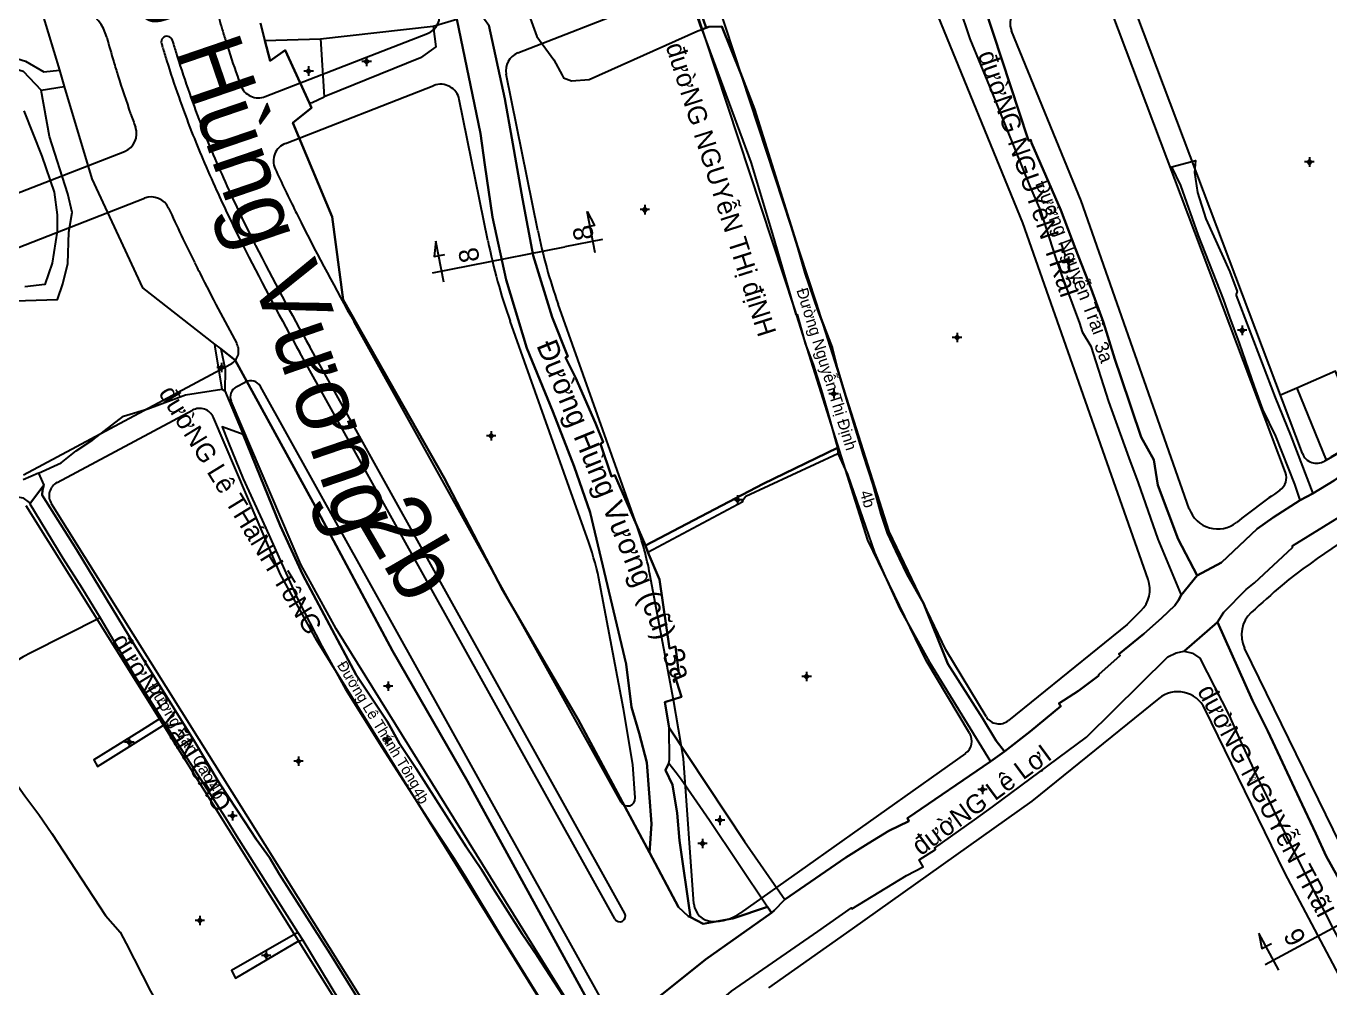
# Model space of a CAD drawing. Extents: x 548357 to 553331, y 1835329 to 1842351.
# Drawn here: x 551462.8 to 551808.4, y 1839200.3 to 1839455.2 of the extents above; entities that cross this region are included whole.
import ezdxf

# ---------------------------------------------------------------- set-up
doc = ezdxf.new("R2010")
doc.units = 0
for name, color, linetype in [('Level 1', 7, 'Continuous'), ('Level 10', 7, 'Continuous'), ('Level 11', 7, 'Continuous'), ('Level 2', 7, 'Continuous'), ('Level 27', 7, 'Continuous'), ('Level 30', 7, 'Continuous'), ('Level 4', 7, 'Continuous'), ('Level 5', 7, 'Continuous')]:
    doc.layers.add(name, color=color, linetype=linetype)

msp = doc.modelspace()

# ---------------------------------------------------------------- linework, layer by layer
at = {"layer": 'Level 1'}
msp.add_line((551768.91, 1839304.4), (551773.2, 1839309.65), dxfattribs=at)
for points in [[(551773.2, 1839309.65), (551768.13, 1839319.25), (551762.78, 1839333.56), (551761.71, 1839340.26), (551758.38, 1839346.29), (551752.91, 1839362.25), (551751.38, 1839366.95), (551748.32, 1839376.63), (551745.12, 1839385.58), (551740.93, 1839396.21), (551737.04, 1839406.44), (551729.29, 1839424.25), (551729.06, 1839425.06), (551728.59, 1839424.83), (551728.34, 1839425.44), (551709.95, 1839481.35), (551703.86, 1839475.55)], [(551703.86, 1839475.55), (551706.05, 1839472.39), (551707.45, 1839466.26), (551707.18, 1839465.28), (551706.95, 1839464.12), (551710.01, 1839460.55), (551712.89, 1839451.82), (551718.78, 1839437.7), (551728.77, 1839412.98), (551731.64, 1839406.26), (551735.53, 1839394.16), (551737.2, 1839389.34), (551742.03, 1839376.53), (551742.72, 1839374.22), (551745.03, 1839370.38), (551749.67, 1839355.76), (551755.08, 1839340.78), (551757.58, 1839334.17), (551762.74, 1839319.23), (551768.91, 1839304.4)], [(551611.52, 1839406.09), (551613.48, 1839402.42), (551610.7, 1839401.87)], [(551613.65, 1839395.16), (551611.52, 1839406.09)], [(551615.56, 1839398.63), (551605.62, 1839396.69)], [(551571.42, 1839398.27), (551570.99, 1839394.13), (551573.77, 1839394.68)], [(551573.55, 1839387.34), (551571.42, 1839398.27)], [(551580.42, 1839391.78), (551605.62, 1839396.69)], [(551570.49, 1839389.84), (551580.42, 1839391.78)], [(551800.07, 1839211.31), (551824.98, 1839224.7)], [(551794.82, 1839205.04), (551789.55, 1839214.84)], [(551789.55, 1839214.84), (551790.36, 1839210.76), (551792.86, 1839212.11)], [(551791.16, 1839206.51), (551800.07, 1839211.31)]]:
    msp.add_lwpolyline(points, dxfattribs=at)
at = {"layer": 'Level 10'}
for p, q in [((551524.93, 1839456.01), (551526.1, 1839451.41)), ((551540.84, 1839451.9), (551570.69, 1839455.22)), ((551570.69, 1839455.22), (551576.98, 1839457.1)), ((551641.92, 1839454.33), (551643.05, 1839454.76)), ((551526.1, 1839451.41), (551540.84, 1839451.9)), ((551540.84, 1839451.9), (551541.8, 1839436.51)), ((551471.63, 1839443.54), (551472.92, 1839439.23)), ((551466.76, 1839438.27), (551472.92, 1839439.23)), ((551512.77, 1839370.94), (551514.39, 1839369.68)), ((551514.68, 1839359.04), (551515.52, 1839358.58)), ((551515.52, 1839358.58), (551520.3, 1839347.03)), ((551677.89, 1839343.48), (551677.9, 1839341.96)), ((551466.06, 1839336.77), (551467.49, 1839333.56)), ((551463.8, 1839328.6), (551467.49, 1839333.56)), ((551800.5, 1839329.62), (551803.87, 1839331.33)), ((551626.94, 1839317.53), (551627.56, 1839315.79)), ((551768.91, 1839304.4), (551773.2, 1839309.65)), ((551769.73, 1839289.58), (551778.58, 1839297.25)), ((551498.63, 1839271.9), (551499.68, 1839270.24)), ((551718.41, 1839260.36), (551722.12, 1839262.98)), ((551659.33, 1839221.79), (551660.38, 1839220.23)), ((551534.81, 1839214.95), (551536.14, 1839212.95))]:
    msp.add_line(p, q, dxfattribs=at)
for points in [[(551465.34, 1839536.23), (551464.76, 1839532.45), (551461.81, 1839486.66), (551467.19, 1839458.39), (551471.63, 1839443.54)], [(551643.05, 1839454.76), (551636.48, 1839473.62), (551640.84, 1839474.52), (551647.28, 1839478.45), (551655.56, 1839482.37), (551661.25, 1839480.71), (551668.57, 1839466.78), (551673.76, 1839468.49), (551673.02, 1839471.24), (551673.39, 1839473.98), (551687.38, 1839476.65), (551701.89, 1839476.54), (551703.86, 1839475.55)], [(551703.86, 1839475.55), (551709.95, 1839481.35), (551728.34, 1839425.44), (551728.59, 1839424.83), (551729.06, 1839425.06), (551729.29, 1839424.25), (551737.04, 1839406.44), (551740.93, 1839396.21), (551745.12, 1839385.58), (551748.32, 1839376.63), (551751.38, 1839366.95), (551752.91, 1839362.25), (551758.38, 1839346.29), (551761.71, 1839340.26), (551762.78, 1839333.56), (551768.13, 1839319.25), (551773.2, 1839309.65)], [(551703.86, 1839475.55), (551706.05, 1839472.39), (551707.45, 1839466.26), (551707.18, 1839465.28), (551706.95, 1839464.12), (551710.01, 1839460.55), (551712.89, 1839451.82), (551718.78, 1839437.7), (551728.77, 1839412.98), (551731.64, 1839406.26), (551735.53, 1839394.16), (551737.2, 1839389.34), (551742.03, 1839376.53), (551742.72, 1839374.22), (551745.03, 1839370.38), (551749.67, 1839355.76), (551755.08, 1839340.78), (551757.58, 1839334.17), (551762.74, 1839319.23), (551768.91, 1839304.4)], [(551636.48, 1839473.62), (551643.05, 1839454.76), (551641.92, 1839454.33), (551654.87, 1839419.15), (551660.5, 1839400.38), (551666.78, 1839378.76), (551667.14, 1839378.79), (551669.3, 1839371.12), (551671.42, 1839365.56), (551673.51, 1839358.83), (551675.17, 1839353.12), (551677.89, 1839343.48), (551658.14, 1839333.91), (551626.94, 1839317.53), (551622.83, 1839327.13), (551618.84, 1839336.23), (551617.98, 1839335.84), (551615.04, 1839344.53), (551615.71, 1839344.92), (551613.72, 1839349.95), (551608.41, 1839362.11), (551605.81, 1839367.43), (551606.37, 1839367.68), (551602.25, 1839378.1), (551597.17, 1839394.4), (551594.4, 1839409.47), (551591.53, 1839425.55), (551591.53, 1839425.56), (551589.67, 1839435.99), (551585.41, 1839455.5)], [(551641.92, 1839454.33), (551635.22, 1839473.59), (551632.76, 1839473.78), (551610.27, 1839469.64), (551607.92, 1839468.88), (551606.03, 1839467.28), (551596.34, 1839460.41), (551596.08, 1839458.29), (551598.18, 1839452.44), (551602.68, 1839446.26), (551604.84, 1839442.2), (551605.26, 1839441.48), (551607.33, 1839440.72), (551612.04, 1839441.09), (551640.82, 1839453.95), (551641.92, 1839454.33)], [(551583.14, 1839458.67), (551585.41, 1839455.5), (551589.67, 1839435.99), (551591.53, 1839425.56), (551591.53, 1839425.55), (551594.4, 1839409.47), (551597.17, 1839394.4), (551602.25, 1839378.1), (551606.37, 1839367.68), (551605.81, 1839367.43), (551608.41, 1839362.11), (551613.72, 1839349.95), (551615.71, 1839344.92), (551615.04, 1839344.53), (551617.98, 1839335.84), (551618.84, 1839336.23), (551622.83, 1839327.13), (551626.94, 1839317.53)], [(551570.69, 1839455.22), (551571.44, 1839449.75), (551567.33, 1839446.85), (551545.98, 1839438.17), (551541.8, 1839436.51)], [(551627.99, 1839236.17), (551628.14, 1839237.31), (551628.57, 1839243.77), (551627.36, 1839260.05), (551625.27, 1839267.83), (551623.27, 1839274.68), (551621.84, 1839286.15), (551612.29, 1839326.34), (551608.03, 1839338.52), (551602.44, 1839353.1), (551595.54, 1839369.9), (551590.08, 1839387.95), (551586.38, 1839404.63), (551584.36, 1839418.49), (551583.27, 1839426.73), (551576.98, 1839457.1)], [(551641.92, 1839454.33), (551654.87, 1839419.15), (551660.5, 1839400.38), (551666.78, 1839378.76), (551667.14, 1839378.79), (551669.3, 1839371.12), (551671.42, 1839365.56), (551673.51, 1839358.83), (551675.17, 1839353.12), (551677.89, 1839343.48)], [(551643.05, 1839454.76), (551643.75, 1839455.04), (551647.24, 1839455.14), (551652.19, 1839442.87), (551655.87, 1839433.25), (551667.33, 1839396.56), (551669.27, 1839389.79), (551672.62, 1839379.98), (551676.41, 1839370.02), (551677.79, 1839364.67), (551684.71, 1839341.54), (551687.27, 1839333.68), (551689.41, 1839325.87), (551691.1, 1839320.84), (551693.28, 1839316.11), (551696.32, 1839309.84), (551700.62, 1839302.26), (551707.14, 1839286.17), (551716.31, 1839271.81), (551719.95, 1839265.83), (551722.12, 1839262.98)], [(551526.1, 1839451.41), (551527.46, 1839446.07), (551531.49, 1839448.84), (551537.92, 1839434.77)], [(551412.42, 1839427.36), (551423.26, 1839433.4), (551433.5, 1839443.54), (551437.48, 1839448.09), (551444.06, 1839450), (551455.32, 1839448.14), (551462.67, 1839445.92), (551467.52, 1839443.12), (551471.63, 1839443.54)], [(551412.42, 1839427.36), (551410.28, 1839424.12), (551403.31, 1839415.39), (551404.91, 1839412.88), (551407.2, 1839417.68), (551415.66, 1839424.86), (551423.92, 1839428.85), (551441.17, 1839445.68), (551446.18, 1839446.2), (551456.07, 1839445.07), (551462, 1839443.32), (551466.76, 1839438.27)], [(551459.81, 1839382.39), (551471.15, 1839382.75), (551472.51, 1839386.96), (551473.84, 1839392.33), (551474.11, 1839400.58), (551475.06, 1839405.8), (551473.85, 1839410.74), (551469.01, 1839425.95), (551466.76, 1839438.27)], [(551472.92, 1839439.23), (551480.26, 1839414.72), (551487.26, 1839399.53), (551493.65, 1839385.9), (551512.77, 1839370.94)], [(551537.92, 1839434.77), (551538.47, 1839433.57), (551533.46, 1839429.59), (551543.93, 1839404.69), (551546.85, 1839382.66), (551573.59, 1839335.46), (551589.14, 1839305.68), (551609.11, 1839271.46), (551627.99, 1839236.17)], [(551537.92, 1839434.77), (551538.66, 1839435), (551541.8, 1839436.51)], [(551462.21, 1839432.74), (551466.94, 1839420.78), (551470.29, 1839411.25), (551471.06, 1839405.23), (551471.04, 1839400.92), (551469.76, 1839392.42), (551467.77, 1839386.78), (551462.43, 1839386.12)], [(551800.5, 1839329.62), (551799.06, 1839333.81), (551794.07, 1839346.52), (551790.54, 1839353.64), (551788.35, 1839359.74), (551784.42, 1839371.18), (551781.82, 1839378.13), (551780.14, 1839382.82), (551773.52, 1839399.77), (551768.87, 1839412.98), (551766.49, 1839417.96), (551772.72, 1839419.57), (551772.48, 1839416.46), (551773.23, 1839411.1), (551775.51, 1839404.18), (551781.8, 1839390.07), (551783.81, 1839384.93), (551783.55, 1839384.15), (551783.54, 1839383.79), (551793.85, 1839356.76), (551797.9, 1839346.85), (551803.87, 1839331.33)], [(551512.77, 1839370.94), (551512.86, 1839370.2), (551514.68, 1839359.04)], [(551609.81, 1839190.93), (551612.87, 1839194.81), (551579.77, 1839255.14), (551559.93, 1839289.66), (551538.87, 1839328.94), (551518.25, 1839366.66), (551514.39, 1839369.68)], [(551514.39, 1839369.68), (551515.6, 1839364.18), (551515.52, 1839358.58)], [(551466.06, 1839336.77), (551472.1, 1839339.46), (551476.04, 1839342.68), (551480.51, 1839345.56), (551488.61, 1839351.86), (551495.08, 1839353.8), (551505.08, 1839357.46), (551514.68, 1839359.04)], [(551803.87, 1839331.33), (551809.5, 1839334.83), (551812.89, 1839337.26), (551850.78, 1839357.52)], [(551520.3, 1839347.03), (551514.8, 1839349.02), (551516.43, 1839344.78), (551520.37, 1839335.21), (551526.32, 1839322.2), (551534.7, 1839303.46), (551541.23, 1839290.93), (551547.44, 1839279.47), (551557.1, 1839264.09), (551569.98, 1839244.08), (551576.01, 1839234.97), (551579.25, 1839229.71), (551588.69, 1839214.01), (551607.77, 1839183.28)], [(551520.3, 1839347.03), (551523.82, 1839338.54), (551530.1, 1839322.89), (551536.17, 1839309.76), (551550.25, 1839283.31), (551558.55, 1839270.87), (551561.78, 1839265.11), (551566.15, 1839258.42), (551579.4, 1839237.67), (551583.48, 1839231.72), (551586.56, 1839226.63), (551594.41, 1839214.45), (551598.21, 1839208.91), (551609.81, 1839190.93)], [(551626.94, 1839317.53), (551658.14, 1839333.91), (551677.89, 1839343.48)], [(551627.56, 1839315.79), (551652.79, 1839329.22), (551652.66, 1839329.47), (551653.53, 1839330.66), (551677.9, 1839341.96)], [(551677.9, 1839341.96), (551680.5, 1839336.39), (551687.7, 1839315.68), (551690.85, 1839308.52), (551694.39, 1839300.77), (551702.21, 1839286.65), (551718.41, 1839260.36)], [(551466.06, 1839336.77), (551462.01, 1839334.96)], [(551467.49, 1839333.56), (551467.14, 1839332.3), (551467.08, 1839330.87), (551476.15, 1839316.5), (551491.71, 1839290.9), (551507.1, 1839266.28), (551514.12, 1839254.39), (551520.75, 1839244.37), (551523.79, 1839239.69), (551527.31, 1839234.91), (551529.96, 1839230.36), (551543.41, 1839209.37), (551557.24, 1839186.96), (551573.55, 1839161.78)], [(551778.58, 1839297.25), (551780.24, 1839299.86), (551786.14, 1839305.89), (551788.37, 1839307.64), (551798.42, 1839317), (551798.41, 1839317.45), (551822.21, 1839332.13), (551829.97, 1839334.4)], [(551447.79, 1839329.22), (551448.93, 1839329.88), (551449.93, 1839330.34), (551451.23, 1839330.63), (551453.11, 1839330.72), (551460.12, 1839330.53), (551461.97, 1839330.16), (551463.58, 1839328.96), (551463.8, 1839328.6)], [(551773.2, 1839309.65), (551779.6, 1839313.03), (551789.04, 1839321.99), (551793.32, 1839324.98), (551800.5, 1839329.62)], [(551463.8, 1839328.6), (551472.56, 1839314.21), (551477.56, 1839306.38), (551482.45, 1839298.41)], [(551627.56, 1839315.79), (551630.66, 1839308.56), (551633.3, 1839290.24), (551634.9, 1839290.76), (551635.78, 1839283.61), (551634.65, 1839283.29), (551636.48, 1839277.49), (551632.07, 1839276.07), (551633.24, 1839269.23)], [(551722.12, 1839262.98), (551728.91, 1839268.31), (551737.05, 1839274.98), (551736.5, 1839275.66), (551741.69, 1839279.07), (551746.99, 1839283.01), (551747.1, 1839283.41), (551752.78, 1839288.37), (551752.42, 1839288.76), (551759.02, 1839294.12), (551763.69, 1839298.3), (551767.3, 1839301.63), (551768.27, 1839303.09), (551768.91, 1839304.4)], [(551482.45, 1839298.41), (551464.08, 1839289.14), (551461.99, 1839288.05), (551453.15, 1839282.69), (551444.13, 1839277.09), (551447.85, 1839271.54), (551452.05, 1839265.69), (551455.03, 1839261.72), (551459.11, 1839256.03), (551462.47, 1839251.25), (551466.14, 1839246.23), (551469.64, 1839241.23), (551483.85, 1839219.5), (551487.72, 1839215.07), (551489.34, 1839212.06), (551495.82, 1839199.44), (551502.85, 1839186.94), (551514.61, 1839164.79), (551527.98, 1839137.95)], [(551482.45, 1839298.41), (551485.98, 1839292.42), (551492.19, 1839282.09), (551498.63, 1839271.9)], [(551778.58, 1839297.25), (551787.88, 1839276.5), (551791.92, 1839268.38), (551800.26, 1839250.38), (551804.59, 1839241.23), (551807.33, 1839235.21), (551810.31, 1839229.99), (551817.92, 1839215.1), (551828.69, 1839193.15), (551832.99, 1839186.17), (551836.5, 1839180.24), (551840.03, 1839175.12), (551852.23, 1839158.07)], [(551649.8, 1839199.45), (551672.62, 1839215.25), (551681.53, 1839221.49), (551681.61, 1839221.25), (551696.1, 1839230.12), (551700.57, 1839232.44), (551699.51, 1839234.23), (551703.8, 1839236.99), (551703.58, 1839237.35), (551714.13, 1839244.86), (551718.94, 1839248.34), (551743.81, 1839266.81), (551765.44, 1839288.06), (551767.6, 1839289.16), (551769.73, 1839289.58)], [(551769.73, 1839289.58), (551771.92, 1839289.02), (551773.86, 1839287.68), (551781.67, 1839272.48), (551784.59, 1839265.91), (551789.48, 1839255.26), (551800.08, 1839233.84), (551809.48, 1839215.4), (551812.94, 1839209.05), (551815.56, 1839202.46), (551820.8, 1839193.88), (551823.64, 1839188.59), (551825.96, 1839184.36), (551829.78, 1839177.69), (551833.15, 1839171.2), (551840.3, 1839159.31), (551844.28, 1839154.04), (551846.24, 1839150.26)], [(551498.63, 1839271.9), (551493.27, 1839268.52), (551480.79, 1839260.8), (551481.73, 1839258.98), (551499.68, 1839270.24)], [(551499.68, 1839270.24), (551515.64, 1839245.37), (551518.55, 1839240.65), (551534.81, 1839214.95)], [(551633.13, 1839259.88), (551633.35, 1839260.78), (551633.24, 1839269.23)], [(551633.24, 1839269.23), (551653.19, 1839239.13), (551663.93, 1839223.76)], [(551663.93, 1839223.76), (551680.09, 1839234.9), (551685.98, 1839238.58), (551691.44, 1839241.9), (551696.8, 1839244.53), (551696.4, 1839245.32), (551718.41, 1839260.36)], [(551633.13, 1839259.88), (551632.26, 1839258.01), (551634.13, 1839254.11), (551635.39, 1839246.59), (551635.96, 1839239.37), (551638.89, 1839219.04)], [(551633.13, 1839259.88), (551635.12, 1839257.43), (551636.38, 1839255.67), (551643.9, 1839244.8), (551659.33, 1839221.79)], [(551627.99, 1839236.17), (551635.72, 1839221.72), (551638.32, 1839219.34), (551638.89, 1839219.04)], [(551660.38, 1839220.23), (551661.03, 1839220.81), (551663.93, 1839223.76)], [(551611.79, 1839187.85), (551629.93, 1839197.47), (551642.87, 1839207.8), (551660.38, 1839220.23)], [(551638.89, 1839219.04), (551642.28, 1839217.3), (551650.13, 1839218.68), (551659.33, 1839221.79)], [(551534.81, 1839214.95), (551517.28, 1839204.88), (551518.34, 1839202.91), (551535.05, 1839212.75), (551536.14, 1839212.95)], [(551536.14, 1839212.95), (551553.01, 1839185.05), (551553.44, 1839184.26), (551553.47, 1839183.5), (551555.21, 1839180.77), (551568.97, 1839158.28)]]:
    msp.add_lwpolyline(points, dxfattribs=at)
msp.add_lwpolyline([(551640.82, 1839453.95), (551641.92, 1839454.33), (551635.22, 1839473.59), (551632.76, 1839473.78), (551610.27, 1839469.64), (551607.92, 1839468.88), (551606.03, 1839467.28), (551596.34, 1839460.41), (551596.08, 1839458.29), (551598.18, 1839452.44), (551602.68, 1839446.26), (551604.84, 1839442.2), (551605.26, 1839441.48), (551607.33, 1839440.72), (551612.04, 1839441.09)], close=True, dxfattribs=at)
at = {"layer": 'Level 11'}
for p, q in [((551553.06, 1839447.11), (551553.06, 1839446.49)), ((551537.69, 1839443.95), (551537.06, 1839443.33)), ((551537.69, 1839444.58), (551537.69, 1839443.95)), ((551538.31, 1839443.33), (551537.69, 1839443.95)), ((551552.44, 1839445.86), (551551.81, 1839445.86)), ((551553.06, 1839446.49), (551552.44, 1839445.86)), ((551552.44, 1839445.86), (551553.06, 1839445.23)), ((551553.69, 1839445.86), (551553.06, 1839446.49)), ((551553.06, 1839445.23), (551553.69, 1839445.86)), ((551553.06, 1839445.23), (551553.06, 1839444.61)), ((551554.31, 1839445.86), (551553.69, 1839445.86)), ((551537.06, 1839443.33), (551536.44, 1839443.33)), ((551537.06, 1839443.33), (551537.69, 1839442.71)), ((551537.69, 1839442.71), (551538.31, 1839443.33)), ((551537.69, 1839442.71), (551537.69, 1839442.08)), ((551538.94, 1839443.33), (551538.31, 1839443.33)), ((551802.91, 1839419.85), (551802.29, 1839419.22)), ((551802.91, 1839420.47), (551802.91, 1839419.85)), ((551803.53, 1839419.22), (551802.91, 1839419.85)), ((551802.29, 1839419.22), (551801.66, 1839419.22)), ((551802.29, 1839419.22), (551802.91, 1839418.59)), ((551802.91, 1839418.59), (551803.53, 1839419.22)), ((551802.91, 1839418.59), (551802.91, 1839417.97)), ((551804.16, 1839419.22), (551803.53, 1839419.22)), ((551626.15, 1839406.58), (551625.53, 1839406.58)), ((551626.78, 1839407.21), (551626.15, 1839406.58)), ((551626.15, 1839406.58), (551626.78, 1839405.95)), ((551626.78, 1839407.83), (551626.78, 1839407.21)), ((551627.41, 1839406.58), (551626.78, 1839407.21)), ((551626.78, 1839405.95), (551627.41, 1839406.58)), ((551626.78, 1839405.95), (551626.78, 1839405.33)), ((551628.03, 1839406.58), (551627.41, 1839406.58)), ((551738.49, 1839392.88), (551737.86, 1839392.88)), ((551739.11, 1839393.51), (551738.49, 1839392.88)), ((551738.49, 1839392.88), (551739.11, 1839392.25)), ((551739.11, 1839394.13), (551739.11, 1839393.51)), ((551739.73, 1839392.88), (551739.11, 1839393.51)), ((551739.11, 1839392.25), (551739.73, 1839392.88)), ((551739.11, 1839392.25), (551739.11, 1839391.63)), ((551740.36, 1839392.88), (551739.73, 1839392.88)), ((551784.47, 1839374.6), (551783.84, 1839374.6)), ((551785.09, 1839375.23), (551784.47, 1839374.6)), ((551784.47, 1839374.6), (551785.09, 1839373.97)), ((551785.09, 1839375.85), (551785.09, 1839375.23)), ((551785.71, 1839374.6), (551785.09, 1839375.23)), ((551785.09, 1839373.97), (551785.71, 1839374.6)), ((551786.34, 1839374.6), (551785.71, 1839374.6)), ((551708.91, 1839372.67), (551708.28, 1839372.67)), ((551709.53, 1839373.29), (551708.91, 1839372.67)), ((551708.91, 1839372.67), (551709.53, 1839372.05)), ((551709.53, 1839373.92), (551709.53, 1839373.29)), ((551710.15, 1839372.67), (551709.53, 1839373.29)), ((551709.53, 1839372.05), (551710.15, 1839372.67)), ((551709.53, 1839372.05), (551709.53, 1839371.42)), ((551710.78, 1839372.67), (551710.15, 1839372.67)), ((551785.09, 1839373.97), (551785.09, 1839373.35)), ((551513.99, 1839364.76), (551513.36, 1839364.76)), ((551514.61, 1839365.39), (551513.99, 1839364.76)), ((551513.99, 1839364.76), (551514.61, 1839364.13)), ((551514.61, 1839366.01), (551514.61, 1839365.39)), ((551515.23, 1839364.76), (551514.61, 1839365.39)), ((551514.61, 1839364.13), (551515.23, 1839364.76)), ((551514.61, 1839364.13), (551514.61, 1839363.51)), ((551515.86, 1839364.76), (551515.23, 1839364.76)), ((551676.21, 1839357.75), (551675.59, 1839357.75)), ((551676.84, 1839358.37), (551676.21, 1839357.75)), ((551676.21, 1839357.75), (551676.84, 1839357.13)), ((551676.84, 1839359), (551676.84, 1839358.37)), ((551677.47, 1839357.75), (551676.84, 1839358.37)), ((551676.84, 1839357.13), (551677.47, 1839357.75)), ((551676.84, 1839357.13), (551676.84, 1839356.5)), ((551678.09, 1839357.75), (551677.47, 1839357.75)), ((551586.09, 1839347.27), (551585.47, 1839346.64)), ((551586.09, 1839347.89), (551586.09, 1839347.27)), ((551586.71, 1839346.64), (551586.09, 1839347.27)), ((551585.47, 1839346.64), (551584.84, 1839346.64)), ((551585.47, 1839346.64), (551586.09, 1839346.01)), ((551586.09, 1839346.01), (551586.71, 1839346.64)), ((551586.09, 1839346.01), (551586.09, 1839345.39)), ((551587.34, 1839346.64), (551586.71, 1839346.64)), ((551650.77, 1839329.64), (551650.14, 1839329.64)), ((551651.39, 1839330.27), (551650.77, 1839329.64)), ((551650.77, 1839329.64), (551651.39, 1839329.01)), ((551651.39, 1839330.89), (551651.39, 1839330.27)), ((551652.01, 1839329.64), (551651.39, 1839330.27)), ((551651.39, 1839329.01), (551652.01, 1839329.64)), ((551652.64, 1839329.64), (551652.01, 1839329.64)), ((551651.39, 1839329.01), (551651.39, 1839328.39)), ((551558.78, 1839281.55), (551558.78, 1839280.93)), ((551669.05, 1839282.86), (551668.42, 1839282.86)), ((551669.67, 1839283.49), (551669.05, 1839282.86)), ((551669.05, 1839282.86), (551669.67, 1839282.23)), ((551669.67, 1839284.11), (551669.67, 1839283.49)), ((551670.3, 1839282.86), (551669.67, 1839283.49)), ((551669.67, 1839282.23), (551670.3, 1839282.86)), ((551669.67, 1839282.23), (551669.67, 1839281.61)), ((551670.92, 1839282.86), (551670.3, 1839282.86)), ((551558.15, 1839280.3), (551557.53, 1839280.3)), ((551558.78, 1839280.93), (551558.15, 1839280.3)), ((551558.15, 1839280.3), (551558.78, 1839279.67)), ((551559.41, 1839280.3), (551558.78, 1839280.93)), ((551558.78, 1839279.67), (551559.41, 1839280.3)), ((551558.78, 1839279.67), (551558.78, 1839279.05)), ((551560.03, 1839280.3), (551559.41, 1839280.3)), ((551558.5, 1839267.4), (551558.5, 1839266.77)), ((551489.53, 1839265.44), (551488.91, 1839265.44)), ((551490.16, 1839266.07), (551489.53, 1839265.44)), ((551489.53, 1839265.44), (551490.16, 1839264.81)), ((551490.16, 1839266.69), (551490.16, 1839266.07)), ((551490.79, 1839265.44), (551490.16, 1839266.07)), ((551490.16, 1839264.81), (551490.79, 1839265.44)), ((551490.16, 1839264.81), (551490.16, 1839264.19)), ((551491.41, 1839265.44), (551490.79, 1839265.44)), ((551557.87, 1839266.15), (551557.25, 1839266.15)), ((551558.5, 1839266.77), (551557.87, 1839266.15)), ((551557.87, 1839266.15), (551558.5, 1839265.53)), ((551559.13, 1839266.15), (551558.5, 1839266.77)), ((551558.5, 1839265.53), (551559.13, 1839266.15)), ((551558.5, 1839265.53), (551558.5, 1839264.9)), ((551559.75, 1839266.15), (551559.13, 1839266.15)), ((551534.39, 1839260.41), (551533.77, 1839260.41)), ((551535.02, 1839261.03), (551534.39, 1839260.41)), ((551534.39, 1839260.41), (551535.02, 1839259.79)), ((551535.02, 1839261.66), (551535.02, 1839261.03)), ((551535.65, 1839260.41), (551535.02, 1839261.03)), ((551535.02, 1839259.79), (551535.65, 1839260.41)), ((551536.27, 1839260.41), (551535.65, 1839260.41)), ((551535.02, 1839259.79), (551535.02, 1839259.16)), ((551716.27, 1839253.51), (551715.65, 1839252.89)), ((551716.27, 1839254.14), (551716.27, 1839253.51)), ((551716.89, 1839252.89), (551716.27, 1839253.51)), ((551715.65, 1839252.89), (551715.02, 1839252.89)), ((551715.65, 1839252.89), (551716.27, 1839252.27)), ((551716.27, 1839252.27), (551716.89, 1839252.89)), ((551716.27, 1839252.27), (551716.27, 1839251.64)), ((551717.52, 1839252.89), (551716.89, 1839252.89)), ((551517.51, 1839246.55), (551516.89, 1839245.92)), ((551517.51, 1839247.17), (551517.51, 1839246.55)), ((551518.13, 1839245.92), (551517.51, 1839246.55)), ((551516.89, 1839245.92), (551516.26, 1839245.92)), ((551516.89, 1839245.92), (551517.51, 1839245.29)), ((551517.51, 1839245.29), (551518.13, 1839245.92)), ((551517.51, 1839245.29), (551517.51, 1839244.67)), ((551518.76, 1839245.92), (551518.13, 1839245.92)), ((551646.09, 1839244.73), (551645.46, 1839244.73)), ((551646.71, 1839245.35), (551646.09, 1839244.73)), ((551646.09, 1839244.73), (551646.71, 1839244.11)), ((551646.71, 1839245.98), (551646.71, 1839245.35)), ((551647.33, 1839244.73), (551646.71, 1839245.35)), ((551646.71, 1839244.11), (551647.33, 1839244.73)), ((551646.71, 1839244.11), (551646.71, 1839243.48)), ((551647.96, 1839244.73), (551647.33, 1839244.73)), ((551642.07, 1839239.84), (551642.07, 1839239.21)), ((551641.44, 1839238.59), (551640.82, 1839238.59)), ((551642.07, 1839239.21), (551641.44, 1839238.59)), ((551641.44, 1839238.59), (551642.07, 1839237.97)), ((551642.69, 1839238.59), (551642.07, 1839239.21)), ((551642.07, 1839237.97), (551642.69, 1839238.59)), ((551642.07, 1839237.97), (551642.07, 1839237.34)), ((551643.32, 1839238.59), (551642.69, 1839238.59)), ((551508.88, 1839219.43), (551508.88, 1839218.81)), ((551508.25, 1839218.18), (551507.63, 1839218.18)), ((551508.88, 1839218.81), (551508.25, 1839218.18)), ((551508.25, 1839218.18), (551508.88, 1839217.55)), ((551509.51, 1839218.18), (551508.88, 1839218.81)), ((551508.88, 1839217.55), (551509.51, 1839218.18)), ((551508.88, 1839217.55), (551508.88, 1839216.93)), ((551510.13, 1839218.18), (551509.51, 1839218.18)), ((551525.82, 1839208.93), (551525.2, 1839208.93)), ((551526.45, 1839209.55), (551525.82, 1839208.93)), ((551525.82, 1839208.93), (551526.45, 1839208.31)), ((551526.45, 1839210.18), (551526.45, 1839209.55)), ((551527.07, 1839208.93), (551526.45, 1839209.55)), ((551526.45, 1839208.31), (551527.07, 1839208.93)), ((551527.7, 1839208.93), (551527.07, 1839208.93)), ((551526.45, 1839208.31), (551526.45, 1839207.68))]:
    msp.add_line(p, q, dxfattribs=at)
for centre in [(551553.06, 1839445.86), (551537.69, 1839443.33), (551802.91, 1839419.22), (551626.78, 1839406.58), (551739.11, 1839392.88), (551785.09, 1839374.6), (551709.53, 1839372.67), (551514.61, 1839364.76), (551676.84, 1839357.75), (551586.09, 1839346.64), (551651.39, 1839329.64), (551669.67, 1839282.86), (551558.78, 1839280.3), (551490.16, 1839265.44), (551558.5, 1839266.15), (551535.02, 1839260.41), (551716.27, 1839252.89), (551517.51, 1839245.92), (551646.71, 1839244.73), (551642.07, 1839238.59), (551508.88, 1839218.18), (551526.45, 1839208.93)]:
    msp.add_circle(centre, 0.15, dxfattribs=at)
at = {"layer": 'Level 2'}
for p, q in [((551526.1, 1839451.41), (551524.93, 1839456.01)), ((551643.05, 1839454.76), (551641.92, 1839454.33)), ((551641.92, 1839454.33), (551654.87, 1839419.15)), ((551537.92, 1839434.77), (551531.49, 1839448.84)), ((551471.63, 1839443.54), (551472.92, 1839439.23)), ((551655.87, 1839433.25), (551652.19, 1839442.87)), ((551533.46, 1839429.59), (551538.47, 1839433.57)), ((551538.47, 1839433.57), (551537.92, 1839434.77)), ((551672.62, 1839379.98), (551669.27, 1839389.79)), ((551573.59, 1839335.46), (551546.85, 1839382.66)), ((551666.78, 1839378.76), (551667.14, 1839378.79)), ((551667.14, 1839378.79), (551669.3, 1839371.12)), ((551669.3, 1839371.12), (551671.42, 1839365.56)), ((551514.39, 1839369.68), (551518.25, 1839366.66)), ((551595.54, 1839369.9), (551602.44, 1839353.1)), ((551605.81, 1839367.43), (551606.37, 1839367.68)), ((551608.41, 1839362.11), (551605.81, 1839367.43)), ((551684.71, 1839341.54), (551677.79, 1839364.67)), ((551613.72, 1839349.95), (551608.41, 1839362.11)), ((551602.44, 1839353.1), (551608.03, 1839338.52)), ((551675.17, 1839353.12), (551677.89, 1839343.48)), ((551677.89, 1839343.48), (551677.9, 1839341.96)), ((551589.14, 1839305.68), (551573.59, 1839335.46)), ((551803.87, 1839331.33), (551800.5, 1839329.62)), ((551626.94, 1839317.53), (551622.83, 1839327.13)), ((551627.56, 1839315.79), (551626.94, 1839317.53)), ((551630.66, 1839308.56), (551627.56, 1839315.79)), ((551788.37, 1839307.64), (551798.42, 1839317)), ((551779.6, 1839313.03), (551773.2, 1839309.65)), ((551773.2, 1839309.65), (551768.91, 1839304.4)), ((551609.11, 1839271.46), (551589.14, 1839305.68)), ((551780.24, 1839299.86), (551786.14, 1839305.89)), ((551786.14, 1839305.89), (551788.37, 1839307.64)), ((551707.14, 1839286.17), (551700.62, 1839302.26)), ((551768.91, 1839304.4), (551768.27, 1839303.09)), ((551694.39, 1839300.77), (551702.21, 1839286.65)), ((551763.69, 1839298.3), (551759.02, 1839294.12)), ((551778.58, 1839297.25), (551769.73, 1839289.58)), ((551752.78, 1839288.37), (551747.1, 1839283.41)), ((551621.84, 1839286.15), (551623.27, 1839274.68)), ((551702.21, 1839286.65), (551718.41, 1839260.36)), ((551716.31, 1839271.81), (551707.14, 1839286.17)), ((551773.86, 1839287.68), (551781.67, 1839272.48)), ((551632.07, 1839276.07), (551636.48, 1839277.49)), ((551633.24, 1839269.23), (551632.07, 1839276.07)), ((551627.99, 1839236.17), (551609.11, 1839271.46)), ((551781.67, 1839272.48), (551784.59, 1839265.91)), ((551718.94, 1839248.34), (551743.81, 1839266.81)), ((551784.59, 1839265.91), (551789.48, 1839255.26)), ((551718.41, 1839260.36), (551696.4, 1839245.32)), ((551718.41, 1839260.36), (551722.12, 1839262.98)), ((551722.12, 1839262.98), (551718.41, 1839260.36)), ((551627.36, 1839260.05), (551628.57, 1839243.77)), ((551789.48, 1839255.26), (551800.08, 1839233.84)), ((551714.13, 1839244.86), (551718.94, 1839248.34)), ((551628.57, 1839243.77), (551628.14, 1839237.31)), ((551691.44, 1839241.9), (551685.98, 1839238.58)), ((551635.72, 1839221.72), (551627.99, 1839236.17)), ((551638.32, 1839219.34), (551638.89, 1839219.04)), ((551642.28, 1839217.3), (551638.89, 1839219.04)), ((551642.87, 1839207.8), (551660.38, 1839220.23)), ((551659.94, 1839220.89), (551659.33, 1839221.79)), ((551660.38, 1839220.23), (551659.94, 1839220.89)), ((551672.62, 1839215.25), (551681.53, 1839221.49)), ((551629.93, 1839197.47), (551642.87, 1839207.8)), ((551642.87, 1839207.8), (551629.93, 1839197.47))]:
    msp.add_line(p, q, dxfattribs=at)
for points in [[(551465.34, 1839536.23), (551464.76, 1839532.45), (551461.81, 1839486.66), (551467.19, 1839458.39), (551471.63, 1839443.54)], [(551576.98, 1839457.1), (551583.27, 1839426.73), (551584.36, 1839418.49), (551586.38, 1839404.63), (551590.08, 1839387.95), (551595.54, 1839369.9)], [(551606.37, 1839367.68), (551602.25, 1839378.1), (551597.17, 1839394.4), (551594.4, 1839409.47), (551591.53, 1839425.56), (551589.67, 1839435.99), (551585.41, 1839455.5)], [(551652.19, 1839442.87), (551647.24, 1839455.14), (551643.75, 1839455.04), (551643.05, 1839454.76)], [(551531.49, 1839448.84), (551527.46, 1839446.07), (551526.1, 1839451.41)], [(551472.92, 1839439.23), (551480.26, 1839414.72), (551487.26, 1839399.53), (551493.65, 1839385.9), (551512.77, 1839370.94), (551514.39, 1839369.68)], [(551669.27, 1839389.79), (551667.33, 1839396.56), (551655.87, 1839433.25)], [(551546.85, 1839382.66), (551543.93, 1839404.69), (551533.46, 1839429.59)], [(551654.87, 1839419.15), (551660.5, 1839400.38), (551666.78, 1839378.76)], [(551677.79, 1839364.67), (551676.41, 1839370.02), (551672.62, 1839379.98)], [(551518.25, 1839366.66), (551538.87, 1839328.94), (551559.93, 1839289.66)], [(551671.42, 1839365.56), (551673.51, 1839358.83), (551675.17, 1839353.12)], [(551850.78, 1839357.52), (551812.89, 1839337.26), (551809.5, 1839334.83), (551803.87, 1839331.33)], [(551615.04, 1839344.53), (551615.71, 1839344.92), (551613.72, 1839349.95)], [(551622.83, 1839327.13), (551618.84, 1839336.23), (551617.98, 1839335.84), (551615.04, 1839344.53)], [(551677.9, 1839341.96), (551680.5, 1839336.39), (551687.7, 1839315.68), (551690.85, 1839308.52), (551694.39, 1839300.77)], [(551700.62, 1839302.26), (551696.32, 1839309.84), (551693.28, 1839316.11), (551691.1, 1839320.84), (551689.41, 1839325.87), (551687.27, 1839333.68), (551684.71, 1839341.54)], [(551608.03, 1839338.52), (551612.29, 1839326.34), (551621.84, 1839286.15)], [(551798.42, 1839317), (551798.41, 1839317.45), (551822.21, 1839332.13), (551829.97, 1839334.4), (551834.9, 1839338.4)], [(551800.5, 1839329.62), (551793.32, 1839324.98), (551789.04, 1839321.99), (551779.6, 1839313.03)], [(551635.78, 1839283.61), (551634.9, 1839290.76), (551633.3, 1839290.24), (551630.66, 1839308.56)], [(551768.27, 1839303.09), (551767.3, 1839301.63), (551763.69, 1839298.3)], [(551743.81, 1839266.81), (551765.44, 1839288.06), (551767.6, 1839289.16), (551769.73, 1839289.58), (551778.58, 1839297.25), (551780.24, 1839299.86)], [(551791.92, 1839268.38), (551787.88, 1839276.5), (551778.58, 1839297.25)], [(551759.02, 1839294.12), (551752.42, 1839288.76), (551752.78, 1839288.37)], [(551559.93, 1839289.66), (551579.77, 1839255.14), (551612.87, 1839194.81), (551609.81, 1839190.93)], [(551769.73, 1839289.58), (551771.92, 1839289.02), (551773.86, 1839287.68)], [(551636.48, 1839277.49), (551634.65, 1839283.29), (551635.78, 1839283.61)], [(551747.1, 1839283.41), (551746.99, 1839283.01), (551741.69, 1839279.07), (551736.5, 1839275.66)], [(551623.27, 1839274.68), (551625.27, 1839267.83), (551627.36, 1839260.05)], [(551736.5, 1839275.66), (551737.05, 1839274.98), (551728.91, 1839268.31), (551722.12, 1839262.98)], [(551722.12, 1839262.98), (551719.95, 1839265.83), (551716.31, 1839271.81)], [(551638.89, 1839219.04), (551635.96, 1839239.37), (551635.39, 1839246.59), (551634.13, 1839254.11), (551632.26, 1839258.01), (551633.13, 1839259.88), (551633.35, 1839260.78), (551633.24, 1839269.23)], [(551817.92, 1839215.1), (551810.31, 1839229.99), (551807.33, 1839235.21), (551804.59, 1839241.23), (551800.26, 1839250.38), (551791.92, 1839268.38)], [(551696.4, 1839245.32), (551696.8, 1839244.53), (551691.44, 1839241.9)], [(551699.51, 1839234.23), (551703.8, 1839236.99), (551703.58, 1839237.35), (551714.13, 1839244.86)], [(551628.14, 1839237.31), (551627.99, 1839236.17), (551635.72, 1839221.72), (551638.32, 1839219.34)], [(551685.98, 1839238.58), (551680.09, 1839234.9), (551663.93, 1839223.76)], [(551681.53, 1839221.49), (551681.61, 1839221.25), (551696.1, 1839230.12), (551700.57, 1839232.44), (551699.51, 1839234.23)], [(551800.08, 1839233.84), (551809.48, 1839215.4), (551812.94, 1839209.05), (551815.56, 1839202.46)], [(551663.93, 1839223.76), (551663.62, 1839223.44), (551661.03, 1839220.81)], [(551638.89, 1839219.04), (551638.32, 1839219.34), (551635.72, 1839221.72)], [(551659.33, 1839221.79), (551650.13, 1839218.68), (551642.28, 1839217.3)], [(551661.03, 1839220.81), (551660.38, 1839220.23), (551642.87, 1839207.8)], [(551437.48, 1839078.94), (551441.06, 1839080.71), (551446.75, 1839083.84), (551452.58, 1839088.15), (551462, 1839092.98), (551467.62, 1839096.22), (551481.32, 1839103.57), (551492.64, 1839107.86), (551502.4, 1839112.71), (551516.96, 1839120.26), (551529.59, 1839126.58), (551535.62, 1839129.44), (551541.72, 1839132.94), (551551.37, 1839137.9), (551562.2, 1839142.15), (551571.64, 1839146.11), (551597.94, 1839160.4), (551619.98, 1839173.88), (551649.8, 1839199.45), (551672.62, 1839215.25)]]:
    msp.add_lwpolyline(points, dxfattribs=at)
at = {"layer": 'Level 27'}
for p, q in [((551520.3, 1839347.03), (551514.8, 1839349.02)), ((551514.8, 1839349.02), (551516.43, 1839344.78)), ((551523.82, 1839338.54), (551520.3, 1839347.03)), ((551516.43, 1839344.78), (551520.37, 1839335.21)), ((551530.1, 1839322.89), (551523.82, 1839338.54)), ((551467.49, 1839333.56), (551463.8, 1839328.6)), ((551520.37, 1839335.21), (551526.32, 1839322.2)), ((551476.15, 1839316.5), (551467.08, 1839330.87)), ((551491.71, 1839290.9), (551476.15, 1839316.5)), ((551507.1, 1839266.28), (551491.71, 1839290.9)), ((551558.55, 1839270.87), (551550.25, 1839283.31)), ((551561.78, 1839265.11), (551558.55, 1839270.87)), ((551514.12, 1839254.39), (551507.1, 1839266.28)), ((551557.1, 1839264.09), (551569.98, 1839244.08)), ((551566.15, 1839258.42), (551561.78, 1839265.11)), ((551520.75, 1839244.37), (551514.12, 1839254.39)), ((551523.79, 1839239.69), (551520.75, 1839244.37)), ((551518.55, 1839240.65), (551534.81, 1839214.95))]:
    msp.add_line(p, q, dxfattribs=at)
for points in [[(551467.08, 1839330.87), (551467.14, 1839332.3), (551467.49, 1839333.56)], [(551463.8, 1839328.6), (551472.56, 1839314.21), (551477.56, 1839306.38), (551482.45, 1839298.41)], [(551550.25, 1839283.31), (551536.17, 1839309.76), (551530.1, 1839322.89)], [(551526.32, 1839322.2), (551534.7, 1839303.46), (551541.23, 1839290.93), (551547.44, 1839279.47), (551557.1, 1839264.09)], [(551482.45, 1839298.41), (551485.98, 1839292.42), (551492.19, 1839282.09)], [(551492.19, 1839282.09), (551498.63, 1839271.9), (551499.68, 1839270.24), (551515.64, 1839245.37), (551518.55, 1839240.65)], [(551583.48, 1839231.72), (551579.4, 1839237.67), (551566.15, 1839258.42)], [(551569.98, 1839244.08), (551576.01, 1839234.97), (551579.25, 1839229.71), (551588.69, 1839214.01), (551607.77, 1839183.28)], [(551529.96, 1839230.36), (551527.31, 1839234.91), (551523.79, 1839239.69)], [(551573.55, 1839161.78), (551557.24, 1839186.96), (551543.41, 1839209.37), (551529.96, 1839230.36)], [(551598.21, 1839208.91), (551594.41, 1839214.45), (551586.56, 1839226.63), (551583.48, 1839231.72)], [(551534.81, 1839214.95), (551536.14, 1839212.95), (551553.01, 1839185.05)], [(551611.05, 1839187.01), (551611.79, 1839187.85), (551609.81, 1839190.93), (551598.21, 1839208.91)]]:
    msp.add_lwpolyline(points, dxfattribs=at)
at = {"layer": 'Level 30'}
for points in [[(551666.51, 1839380.18), (551639.81, 1839461.32)], [(551672.22, 1839382.03), (551645.94, 1839461.87)], [(551727, 1839403.06), (551703.01, 1839461.58)], [(551593.13, 1839448.13), (551625.39, 1839460.69)], [(551796.57, 1839336.93), (551750.53, 1839458.9)], [(551801.09, 1839341.94), (551757.16, 1839458.33)], [(551742.43, 1839408.93), (551723.97, 1839453.97)], [(551526.21, 1839436.55), (551569.2, 1839453.3)], [(551598.42, 1839401.04), (551590.05, 1839442.48)], [(551531.54, 1839424.14), (551570.91, 1839439.47)], [(551585.19, 1839398.37), (551577.62, 1839435.8)], [(551425.92, 1839397.49), (551488.92, 1839422.03)], [(551429.27, 1839384.31), (551494.21, 1839409.6)], [(551771.1, 1839327.29), (551742.43, 1839408.93)], [(551760.18, 1839308.58), (551727, 1839403.06)], [(551624.64, 1839322.88), (551603.83, 1839381.53)], [(551691.52, 1839321.24), (551672.22, 1839382.03)], [(551685.93, 1839319.02), (551666.51, 1839380.18)], [(551620.5, 1839249.55), (551549.76, 1839376.81)], [(551611.92, 1839318.37), (551591.11, 1839377.02)], [(551618.83, 1839218.59), (551535.36, 1839368.76)], [(551621.45, 1839220.05), (551537.98, 1839370.22)], [(551462.08, 1839336.31), (551517.02, 1839365.63)], [(551518.5, 1839359.61), (551520.91, 1839360.9)], [(551807.34, 1839340.19), (551817.15, 1839345.81), (551809.8, 1839363.79), (551799.62, 1839359.3), (551807.34, 1839340.19)], [(551616.06, 1839195.79), (551524.94, 1839359.71)], [(551799.62, 1839359.3), (551795.26, 1839357.38)], [(551535.65, 1839312.52), (551517.15, 1839355.78)], [(551471.02, 1839334.28), (551506.91, 1839353.43)], [(551530.25, 1839309.9), (551512.47, 1839351.47)], [(551563.91, 1839166.68), (551462.8, 1839328.05)], [(551569.45, 1839169.13), (551469.52, 1839328.63)], [(551706.6, 1839289.91), (551691.52, 1839321.24)], [(551701.32, 1839287.06), (551685.93, 1839319.02)], [(551545.02, 1839295.44), (551535.65, 1839312.52)], [(551539.84, 1839292.41), (551530.25, 1839309.9)], [(551634.42, 1839276.63), (551628.13, 1839309.95)], [(551621.13, 1839274.27), (551614.87, 1839307.45)], [(551609.41, 1839191.86), (551545.02, 1839295.44)], [(551754.66, 1839296.66), (551723.16, 1839271.19)], [(551603.66, 1839189.74), (551539.84, 1839292.41)], [(551717.22, 1839272.24), (551706.6, 1839289.91)], [(551811.13, 1839238.29), (551785.73, 1839290.37)], [(551712.88, 1839267.81), (551701.32, 1839287.06)], [(551623.6, 1839259.48), (551621.13, 1839274.27)], [(551637.02, 1839261.09), (551634.42, 1839276.63)], [(551762.98, 1839277.03), (551729.32, 1839249.81)], [(551796.42, 1839230.81), (551775.21, 1839274.31)], [(551639.81, 1839222.57), (551637.02, 1839261.09)], [(551711.77, 1839262.48), (551669.87, 1839232.71)], [(551624.24, 1839250.67), (551623.6, 1839259.48)], [(551729.32, 1839249.81), (551681.72, 1839215.98)], [(551669.87, 1839232.71), (551652.07, 1839220.12)], [(551828.27, 1839170.59), (551796.42, 1839230.81)], [(551681.72, 1839215.98), (551659.55, 1839200.3)]]:
    msp.add_lwpolyline(points, dxfattribs=at)
for centre, radius, start, end in [((551472.6, 1839449.16), 12, 15.2064, 109.1133), ((551728.59, 1839455.86), 5, 87.9761, 202.2906), ((551747.74, 1839523.95), 243.13, 195.2184, 196.639), ((551567.39, 1839457.95), 5, 291.2794, 19.2974), ((551819.19, 1839545.3), 317.7, 196.639, 197.2607), ((551747.74, 1839523.95), 273.13, 195.2064, 196.639), ((551500.13, 1839451.03), 1.5, 16.4094, 196.4094), ((551747.74, 1839523.95), 259.63, 196.4094, 196.639), ((551747.74, 1839523.95), 256.63, 196.4094, 196.639), ((551819.19, 1839545.3), 331.2, 196.639, 197.2607), ((551754.95, 1839525.34), 250.43, 197.2607, 199.4473), ((551819.19, 1839545.3), 334.2, 196.639, 197.2607), ((551754.95, 1839525.34), 263.93, 197.2607, 199.4473), ((551594.95, 1839443.47), 5, 111.2794, 191.4307), ((551819.19, 1839545.3), 347.7, 196.639, 197.2607), ((551754.95, 1839525.34), 266.93, 197.2607, 199.4473), ((551754.95, 1839525.34), 280.43, 197.2607, 199.4473), ((551785.15, 1839536), 282.45, 199.4473, 199.9785), ((551785.15, 1839536), 295.95, 199.4473, 201.335), ((551524.39, 1839441.21), 5, 199.9785, 291.2794), ((551572.72, 1839434.81), 5, 11.4307, 111.2794), ((551785.15, 1839536), 298.95, 199.4473, 201.335), ((551785.15, 1839536), 312.45, 199.4473, 200.1425), ((551487.11, 1839426.69), 5, 291.2794, 20.1425), ((551758.12, 1839525.45), 269.94, 201.335, 202.9999), ((551758.12, 1839525.45), 266.94, 201.335, 202.9999), ((551533.36, 1839419.48), 5, 111.2794, 204.5917), ((551851.06, 1839564.9), 370.9, 202.9999, 204.4036), ((551851.06, 1839564.9), 367.9, 202.9999, 204.4036), ((551855.55, 1839566.94), 359.33, 204.5917, 206.5985), ((551855.55, 1839566.94), 372.83, 204.4036, 206.5985), ((551496.03, 1839404.94), 5, 24.2554, 111.2794), ((551855.55, 1839566.94), 375.83, 204.4036, 206.5985), ((551855.55, 1839566.94), 389.33, 204.2554, 206.5985), ((553298.43, 1840289.43), 1972.99, 206.59849, 206.69287), ((552129.77, 1839703.37), 665.62, 206.81045, 209.38023), ((553298.43, 1840289.43), 1989.49, 206.59849, 206.69336), ((553298.43, 1840289.43), 1986.49, 206.59849, 206.69327), ((551738.83, 1839429.43), 143.25, 191.4307, 199.5366), ((552129.77, 1839703.37), 682.12, 206.80903, 209.37643), ((552129.77, 1839703.37), 679.12, 206.80928, 209.37711), ((551738.83, 1839429.43), 156.75, 191.4307, 199.5366), ((553298.43, 1840289.43), 2002.99, 206.59849, 206.69375), ((552129.77, 1839703.37), 695.62, 206.8079, 208.53562), ((551515.14, 1839369.15), 4, 298.0824, 28.5356), ((551522.32, 1839358.25), 3, 29.0676, 118.0824), ((551519.91, 1839356.96), 3, 118.0824, 203.157), ((551508.79, 1839349.9), 4, 23.157, 118.0824), ((551926.02, 1839144.47), 228.89, 117.1104, 121.3562), ((551804.83, 1839343.35), 4, 200.6804, 301.3562), ((551792.83, 1839335.52), 4, 304.8838, 20.6804), ((551472.91, 1839330.75), 4, 118.0824, 212.0698), ((551926.02, 1839144.47), 228.89, 124.8838, 128.4711), ((551778.64, 1839329.94), 8, 199.3486, 308.4711), ((551926.02, 1839144.47), 208.39, 118.4335, 128.7179), ((551542.89, 1839293.87), 86.75, 10.684, 19.5366), ((551542.89, 1839293.87), 73.25, 10.684, 19.5366), ((551752.63, 1839305.93), 8, 314.659, 19.3486), ((552138.78, 1838915.16), 520.88, 131.2013, 132.4032), ((552138.78, 1838915.16), 541.38, 134.659, 135.1957), ((551792.92, 1839293.88), 8, 132.4032, 205.9955), ((551768.01, 1839270.81), 8, 25.9955, 128.9594), ((551720.65, 1839274.3), 4, 210.9937, 308.9594), ((551709.46, 1839265.75), 4, 305.3982, 30.9937), ((551622.25, 1839250.52), 2, 209.0676, 4.1452), ((551644.8, 1839222.93), 5, 184.1452, 267.2135), ((551620.14, 1839219.32), 1.5, 209.0676, 29.0676), ((551645.14, 1839229.92), 12, 267.2135, 305.2623)]:
    msp.add_arc(centre, radius, start, end, dxfattribs=at)

# ---------------------------------------------------------------- texts
at = {"layer": 'Level 1'}
for s, height, rotation, p in [('đườNG NGUYễN THị địNH', 5, 287.6791, (551632.26, 1839449.96)), ('đườNG NGUYễN TRãI', 5, 288.8808, (551714.99, 1839447.78)), ('8', 5.21, 101.0321, (551613.37, 1839398.99)), ('8', 5.21, 101.0321, (551583.09, 1839393.1)), ('đườNG Lê THáNH TôNG', 5, 301.5094, (551497.77, 1839357.99)), ('đườNG VăN CAO', 5, 301.5094, (551485.17, 1839292.29)), ('đườNG NGUYễN TRãI', 5, 298.1388, (551773.09, 1839279.03)), ('đườNG Lê LợI', 5, 36.4953, (551699.91, 1839235.18)), ('DS', 1, 27.9022, (551787.23, 1839254.93)), ('DS', 1, 27.9022, (551787.23, 1839254.93)), ('DS', 1, 27.9022, (551797.84, 1839233.62)), ('DS', 1, 27.9022, (551797.84, 1839233.62)), ('6', 5.21, 118.2723, (551802.26, 1839213.29))]:
    msp.add_text(s, height=height, rotation=rotation, dxfattribs=at).set_placement(p)
at = {"layer": 'Level 4'}
for s, height, rotation, p in [('3a', 3.644, 291.0846, (551745.81, 1839370.7)), ('2b', 17.773, 300.2632, (551550.48, 1839324.15)), ('4b', 3.077, 287.2419, (551683.72, 1839331.65)), ('3a', 5.654, 292.1867, (551631.28, 1839288.84)), ('4b', 3.066, 301.3973, (551510.72, 1839253.87)), ('4b', 2.828, 301.438, (551565.17, 1839252.33))]:
    msp.add_text(s, height=height, rotation=rotation, dxfattribs=at).set_placement(p)
at = {"layer": 'Level 5'}
for s, height, rotation, p in [('Đường Hùng Vương', 17.7731, 288.8447, (551475.63, 1839526.13)), ('Đường Nguyễn Trãi', 3.6437, 291.0846, (551730.19, 1839413.55)), ('Đường Nguyễn Thị Định', 3.0767, 287.2419, (551666.93, 1839385.27)), ('Đường Hùng Vương (cũ)', 5.6542, 292.1867, (551597.98, 1839370.62)), ('Đường Lê Thánh Tông', 2.8279, 301.438, (551545.12, 1839285.85)), ('Đường Văn Cao', 3.066, 301.3973, (551494.93, 1839280.08))]:
    msp.add_text(s, height=height, rotation=rotation, dxfattribs=at).set_placement(p)

doc.saveas('drawing.dxf')
